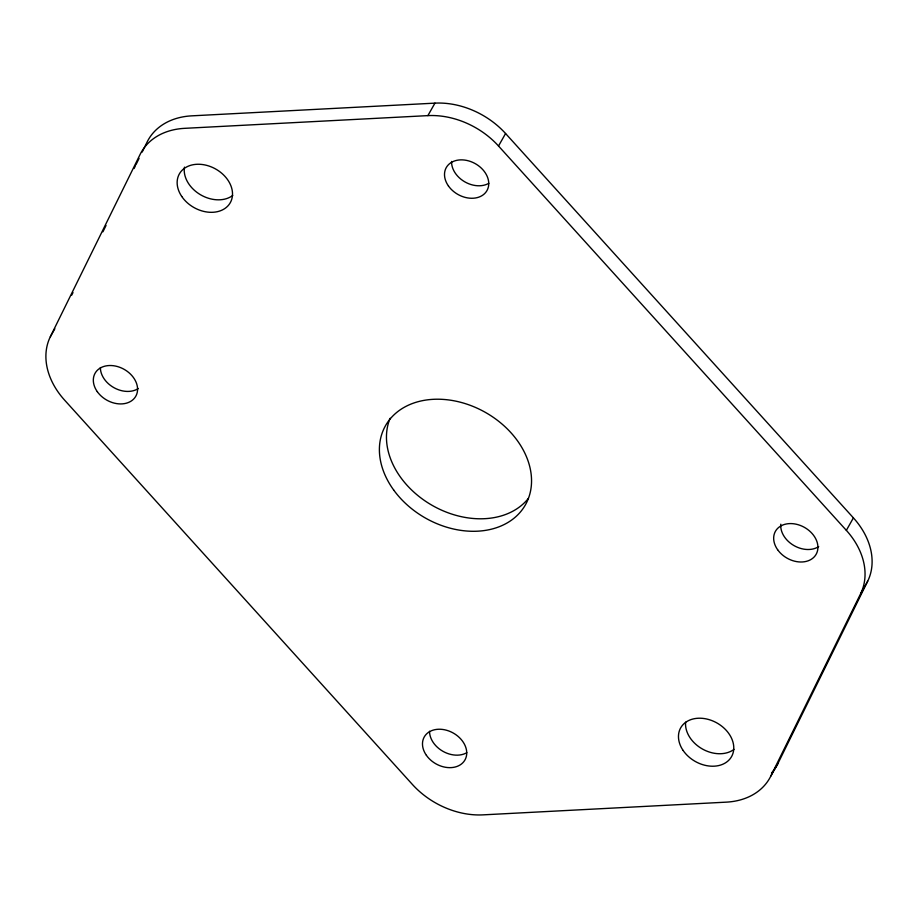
<?xml version="1.0" encoding="UTF-8"?>
<svg xmlns="http://www.w3.org/2000/svg" width="918" height="918" viewBox="0 0 918 918"><rect width="100%" height="100%" fill="white"/><g stroke="black" fill="none" stroke-linecap="round" stroke-linejoin="round"><path stroke-width="1.38" d="M50.341 336.722L140.11 154.419A73.084 55.241 29.5 0 1 184.633 128.336L427.88 115.622A73.061 55.218 29.5 0 1 498.52 146.008L846.35 530.363A73.061 55.218 29.5 0 1 860.591 593.774L770.822 776.077A73.084 55.241 29.5 0 1 726.287 802.148L483.052 814.863A73.061 55.218 29.5 0 1 412.423 784.477L64.593 400.122A73.061 55.218 29.5 0 1 50.341 336.722L54.839 328.77M71.742 295.114L72.992 292.578M102.908 231.818L106.029 225.484M134.085 168.51L135.325 165.986M135.956 164.724L139.066 158.389M142.187 152.055L147.167 141.934A73.084 55.241 29.5 0 1 191.701 115.852L434.948 103.137A73.061 55.218 29.5 0 1 505.577 133.523L853.407 517.878A73.061 55.218 29.5 0 1 867.659 581.278L777.89 763.592L770.822 776.077M427.88 115.622L434.948 103.137M498.52 146.008L505.577 133.523M846.35 530.363L853.407 517.878M860.591 593.774L867.659 581.278M777.89 763.592A73.084 55.241 29.5 0 1 771.51 773.025M138.354 388.509A23.375 17.671 29.5 0 1 114.096 387.763A23.375 17.671 29.5 0 1 100.383 367.544M488.824 183.302A23.375 17.671 29.5 0 1 464.565 181.707A23.375 17.671 29.5 0 1 451.576 161.442M466.814 752.68A23.375 17.671 29.5 0 1 442.797 751.234A23.375 17.671 29.5 0 1 429.544 731.267M818.695 546.589A23.375 17.671 29.5 0 1 793.657 545.395A23.375 17.671 29.5 0 1 780.805 524.212M733.998 749.375A29.227 22.089 29.5 0 1 702.408 749.008A29.227 22.089 29.5 0 1 685.62 722.179M232.724 195.465A29.25 22.112 29.5 0 1 200.48 194.731A29.25 22.112 29.5 0 1 184.449 167.133M528.424 498.336A80.359 60.737 29.5 0 1 431.735 505.118A80.359 60.737 29.5 0 1 390.093 418.298M97.262 391.63A23.375 17.671 29.5 0 0 135.462 396.783A23.375 17.671 29.5 0 0 113.614 365.743A23.375 17.671 29.5 0 0 97.262 391.63M448.443 185.975A23.375 17.671 29.5 0 0 486.643 191.128A23.375 17.671 29.5 0 0 464.795 160.088A23.375 17.671 29.5 0 0 448.443 185.975M426.422 755.353A23.375 17.671 29.5 0 0 464.623 760.506A23.375 17.671 29.5 0 0 442.786 729.466A23.375 17.671 29.5 0 0 426.422 755.353M777.603 549.698A23.375 17.671 29.5 0 0 815.804 554.862A23.375 17.671 29.5 0 0 793.955 523.811A23.375 17.671 29.5 0 0 777.603 549.698M683.084 750.408A29.227 22.089 29.5 0 0 730.9 757.671A29.227 22.089 29.5 0 0 704.381 718.576A29.227 22.089 29.5 0 0 683.084 750.408M181.764 196.486A29.25 22.112 29.5 0 0 229.626 203.762A29.25 22.112 29.5 0 0 203.085 164.62A29.25 22.112 29.5 0 0 181.764 196.486M393.65 489.971A80.359 60.737 29.5 0 0 524.775 505.921A80.359 60.737 29.5 0 0 447.984 399.858A80.359 60.737 29.5 0 0 393.65 489.971"/></g></svg>
